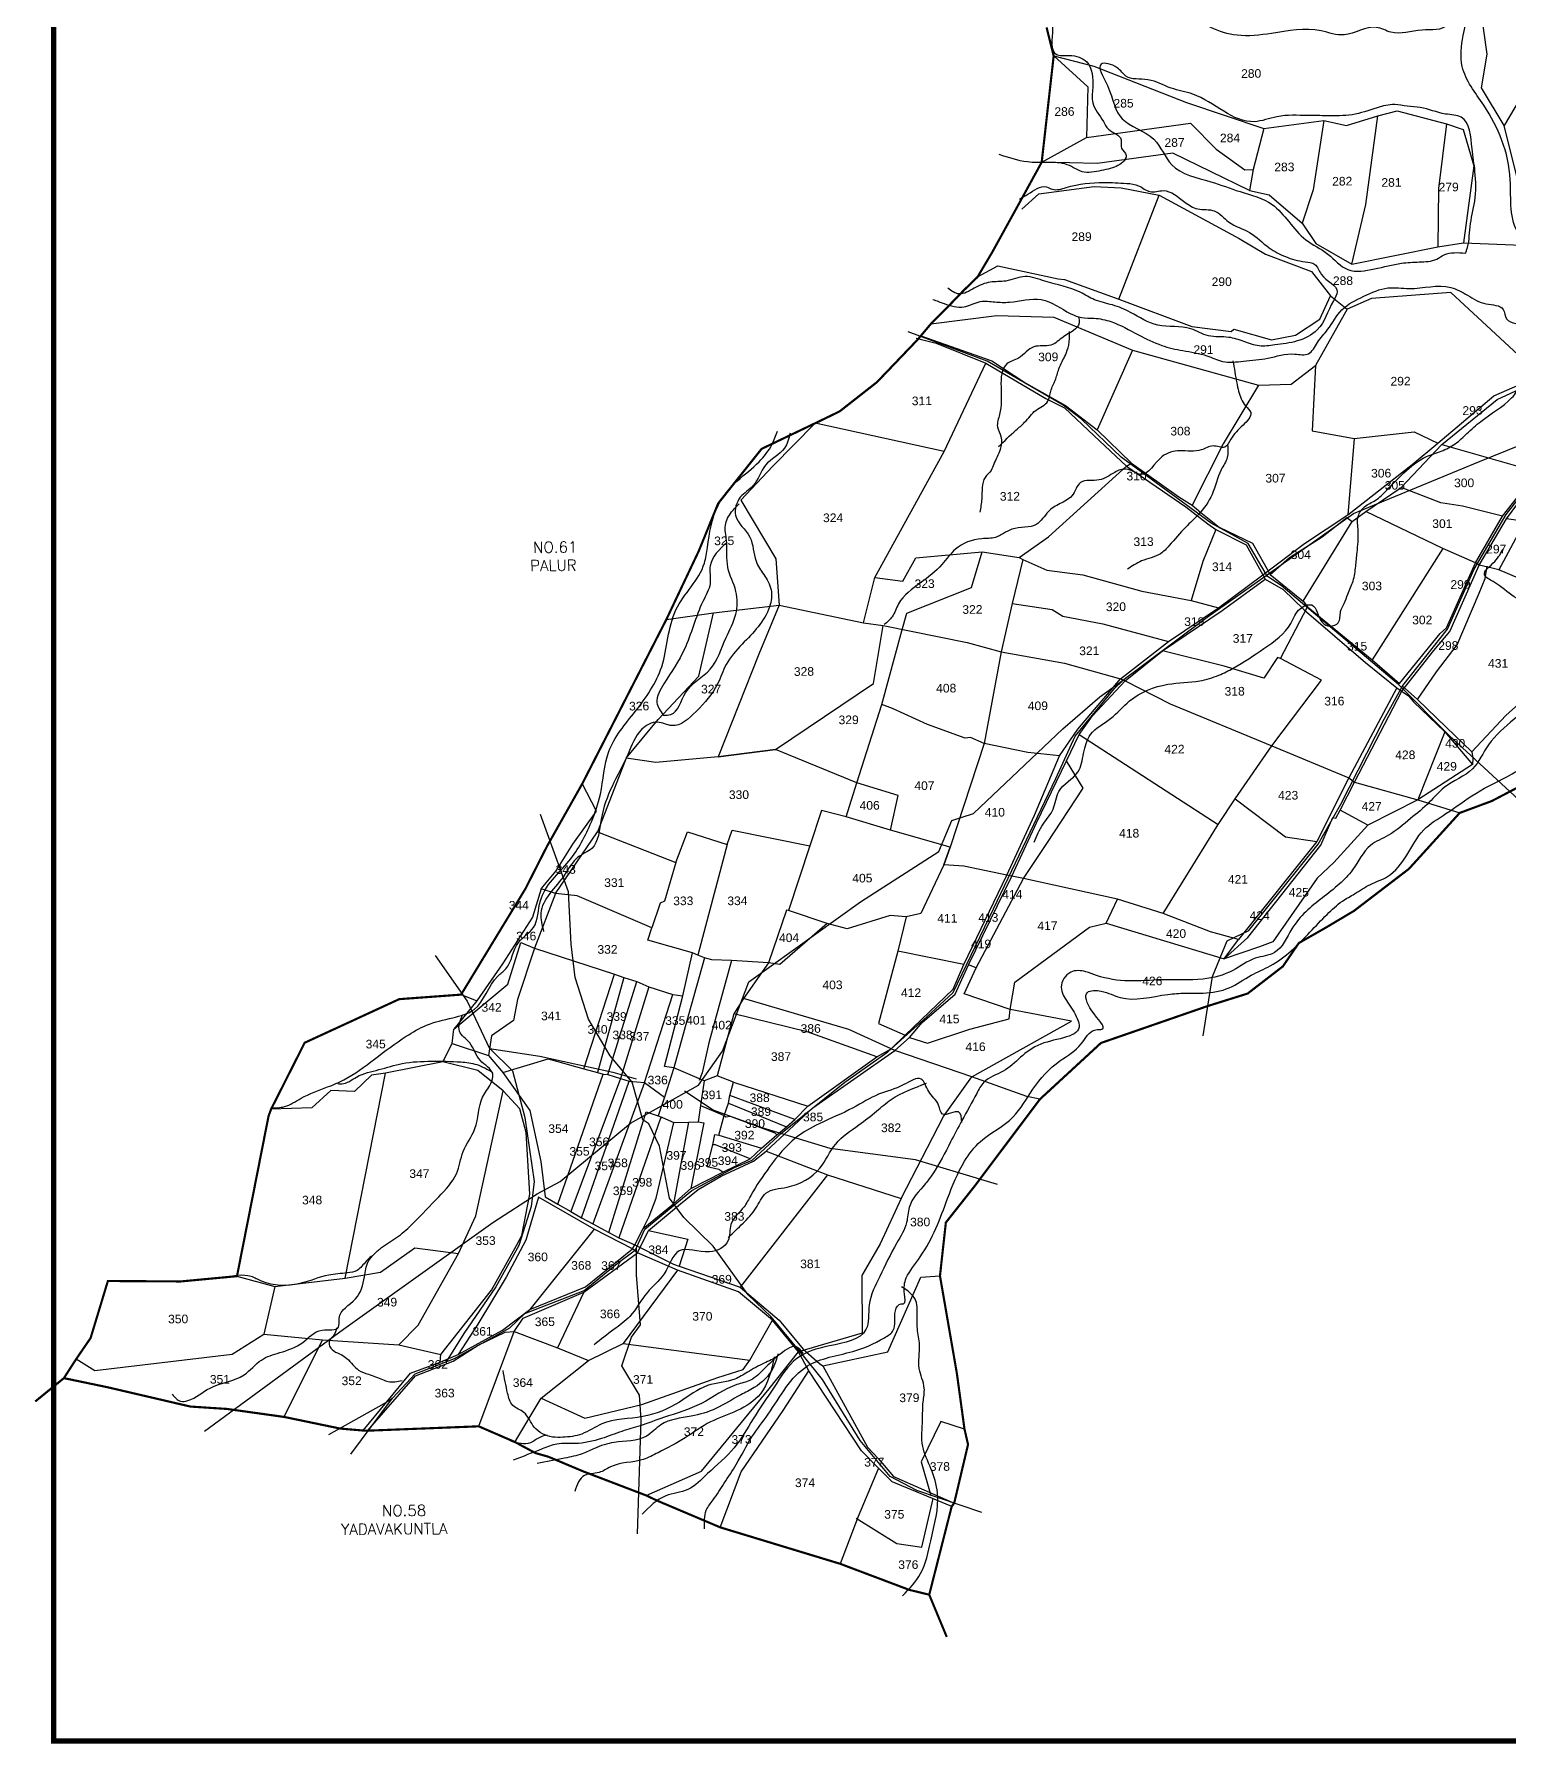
# Model space of a CAD drawing. Header units: inches. Extents: x 210717 to 244682, y 1601130 to 1612908.
# Drawn here: x 210717 to 213449, y 1602805 to 1605974 of the extents above; entities that cross this region are included whole.
import ezdxf
from ezdxf.enums import TextEntityAlignment as Align

# ---------------------------------------------------------------- set-up
doc = ezdxf.new("R2010")
doc.units = ezdxf.units.IN
doc.header["$LTSCALE"] = 15
doc.header["$MEASUREMENT"] = 0
for name, color, linetype in [('PLOT', 7, 'Continuous'), ('PLOT NO', 7, 'Continuous'), ('ROAD', 1, 'Continuous'), ('STREAM', 4, 'Continuous'), ('TEXT', 1, 'Continuous'), ('VILLAGE BOUNADRY', 5, 'Continuous'), ('VILLAGE BOUNDARY', 5, 'Continuous')]:
    doc.layers.add(name, color=color, linetype=linetype)
doc.styles.add('section', font='romant.shx', dxfattribs={"height": 2})
doc.styles.get("Standard").update_dxf_attribs({"font": 'arial.ttf'})

msp = doc.modelspace()

# ---------------------------------------------------------------- linework, layer by layer
at = {"layer": 'PLOT'}
for points in [[(213513.4, 1605582.8), (213466.9, 1605698), (213440.7, 1605804.4), (213398.9, 1605874.4), (213409.1, 1605937.1), (213397.6, 1606020.4), (213366.6, 1606044.4), (213272.4, 1606067.9), (213209.3, 1606052.9), (213105.8, 1606016.1), (213033.7, 1606000), (212949.6, 1605988.6), (212958.7, 1606013.9), (212843.7, 1606065.7), (212694.1, 1606109.3), (212652.9, 1606264.3), (212644.7, 1606343.7), (212553.1, 1606507.3), (212584.3, 1606520.6), (212601.2, 1606556.6)], [(213685, 1605486.9), (213694.2, 1605513.9), (213711.2, 1605567.7), (213735.7, 1605642.9), (213742.8, 1605671.5), (213775.1, 1605679.1), (213807.2, 1605727.3), (213743.6, 1605803.5), (213754.1, 1605819.5), (213766.1, 1605839.9), (213706.5, 1605890.7), (213705.3, 1605925.6), (213582.5, 1605997.2), (213550.5, 1605995), (213479.9, 1605871.5), (213440.7, 1605804.4)], [(212606, 1605933.7), (212680.1, 1605914.6), (212851.8, 1605847), (212995.1, 1605799.1), (213106.4, 1605814.1), (213148.7, 1605804.6), (213206.6, 1605822.4), (213242.1, 1605831.6), (213334, 1605808), (213364.5, 1605797.5), (213384.3, 1605729.8), (213365.3, 1605587.1)], [(212606, 1605933.7), (212669.4, 1605876.1), (212666.6, 1605782.5)], [(212583.8, 1605736.6), (212666.6, 1605782.5), (212859.3, 1605809.1), (212907, 1605760.9), (212959.9, 1605722.5), (212975.5, 1605723.3), (212969, 1605683.9), (213005.5, 1605676.2), (213066.1, 1605623.6), (213091.9, 1605585.8), (213158.6, 1605547.5), (213317.7, 1605579.8), (213365.3, 1605587.1), (213489.1, 1605582.3)], [(213106.4, 1605814.1), (213086.9, 1605685.1), (213066.1, 1605623.6)], [(213158.6, 1605547.5), (213184.1, 1605658.3), (213206.6, 1605822.4)], [(213334, 1605808), (213318.9, 1605687.8), (213317.7, 1605579.8)], [(212995.1, 1605799.1), (212975.5, 1605723.3)], [(212969, 1605683.9), (212826.6, 1605753.5), (212686.7, 1605734.1), (212583.8, 1605736.6)], [(212547.2, 1605649.3), (212578.2, 1605677.7), (212680.7, 1605691.3), (212731, 1605689), (212801.3, 1605675.5), (212949.8, 1605595.1), (212998.2, 1605565.9), (213083.8, 1605534), (213118.6, 1605489.2), (213149.8, 1605464.5)], [(212726.8, 1605482.5), (212801.3, 1605675.5)], [(212465, 1605524), (212502.8, 1605544.5), (212614.2, 1605520.6), (212626.2, 1605519), (212726.8, 1605482.5), (212861.8, 1605432.1), (212934.7, 1605423), (212939.8, 1605427.3), (213009.6, 1605407.6), (213054.1, 1605416), (213099.3, 1605445.5), (213118.6, 1605489.2)], [(213508.1, 1605341), (213342.1, 1605495), (213194.9, 1605484.1), (213149.8, 1605464.5), (213091.3, 1605359.9), (213085.2, 1605239), (213162.9, 1605224.6), (213273.8, 1605236.8), (213317.8, 1605215.8)], [(212378.5, 1605437), (212500.6, 1605452.2), (212606.5, 1605449.4), (212752, 1605388.3), (212985.5, 1605323.5), (213046.3, 1605325.5), (213091.3, 1605359.9)], [(212351.4, 1605410.3), (212388.4, 1605400.9), (212480.3, 1605364.2), (212591.5, 1605298.5), (212625.8, 1605281.3), (212681.3, 1605229.5), (212740.8, 1605173), (212851, 1605097.7), (212891.7, 1605066.2), (212906.7, 1605055.9), (212962.8, 1605027.3), (212993.7, 1604972.1), (212997.9, 1604963.6), (213031, 1604944.5), (213070, 1604907.2), (213183.9, 1604809.2), (213241.6, 1604762.4), (213263.1, 1604747.8), (213272.9, 1604736.4), (213330.7, 1604681), (213381.9, 1604620.4)], [(212360.1, 1605415.1), (212491.2, 1605368.3), (212554.2, 1605326.8), (212627.8, 1605285.8), (212686.5, 1605240.7), (212750.1, 1605178.8), (212837.6, 1605116.5), (212862.5, 1605100.9), (212878.6, 1605087.6), (212912.7, 1605060.4), (212974.3, 1605030.3), (213006.9, 1604972.7), (213068.1, 1604923.3), (213076.5, 1604912.8), (213196.1, 1604814.5), (213246.9, 1604770.4), (213322.3, 1604862.8), (213333.5, 1604873.3), (213387.7, 1604993.8), (213327.3, 1605020.4), (213184.1, 1605089.2)], [(212253.5, 1604883.1), (212274.7, 1604967.1), (212403.3, 1605200.2), (212480.3, 1605364.2)], [(212752, 1605388.3), (212686.5, 1605240.7)], [(211326.4, 1603385.9), (211414.3, 1603492.2), (211469.3, 1603512.5), (211502.8, 1603526.5), (211584.7, 1603572.2), (211635.4, 1603610.5), (211738.4, 1603652.2), (211825.8, 1603722.7), (211829.8, 1603730), (211845.4, 1603760.5), (211901.6, 1603806.3), (211933.9, 1603834.6), (211993, 1603864.6), (212043.8, 1603889.3), (212064.9, 1603909.4), (212092.9, 1603933.8), (212110.9, 1603948.6), (212126.2, 1603962.1), (212150.3, 1603987.3), (212278.2, 1604078.6), (212304.8, 1604093.6), (212330.7, 1604118.5), (212419.5, 1604204), (212439.6, 1604249.4), (212519.2, 1604415.3), (212570.4, 1604526.3), (212616.5, 1604636.2), (212650.7, 1604685.8), (212729.8, 1604779.2), (212818.7, 1604848.4), (212911.3, 1604910.4), (212993.7, 1604972.1), (213070.7, 1605030.2), (213150.9, 1605083.2), (213270.1, 1605176.4), (213317.8, 1605215.8), (213421.7, 1605303.3), (213508.1, 1605341)], [(213006.9, 1604972.7), (213043.2, 1605004.2), (213103.4, 1605042.2), (213149.1, 1605078), (213158.8, 1605070.6), (213184.1, 1605089.2), (213249.7, 1605133.6), (213325.2, 1605213.7), (213427.9, 1605296.8), (213511.4, 1605335.5)], [(212985.5, 1605323.5), (212920.1, 1605214.8), (212862.5, 1605100.9)], [(213387.7, 1604993.8), (213437.3, 1605080.3), (213502.3, 1605163), (213543.7, 1605212.7), (213580.6, 1605277.1)], [(212403.3, 1605200.2), (212164.3, 1605252.9), (212085.5, 1605173.5), (212026.3, 1605110.4), (212091.2, 1605001.5), (212097.2, 1604915.5), (212059.5, 1604824.5), (211984.6, 1604634.3), (212090.3, 1604647.9), (212272.2, 1604770.4), (212290, 1604878.1)], [(213162.9, 1605224.6), (213150.9, 1605083.2)], [(213325.2, 1605213.7), (213502.3, 1605163), (213506.4, 1605158.7)], [(213692.1, 1605235.2), (213670.7, 1605172.6), (213595.5, 1604981.7), (213569.2, 1604922.5), (213430.7, 1604981.1), (213418.5, 1604984.1), (213394.5, 1604989.5)], [(212274.7, 1604967.1), (212326.3, 1604959.8), (212350.6, 1605003.2), (212473.3, 1605014.4), (212542.1, 1605004.2), (212596.4, 1605042.1), (212740.8, 1605173), (212750.1, 1605178.8)], [(212922, 1604259.9), (212965.9, 1604299.8), (213100.7, 1604470.7), (213123, 1604522.2), (213129, 1604520.8), (213136.9, 1604535.8), (213163.2, 1604587.4), (213251.2, 1604756), (213310.3, 1604831.9), (213340.1, 1604867), (213394.5, 1604989.5), (213444.9, 1605075.4), (213506.4, 1605158.7)], [(213523.2, 1605152.6), (213479.1, 1605070.4), (213430.7, 1604981.1)], [(213437.3, 1605080.3), (213363.2, 1605098.8), (213323.5, 1605105.3), (213249.7, 1605133.6)], [(212906.7, 1605055.9), (212882.6, 1604996.6), (212860.6, 1604924.1)], [(213068.1, 1604923.3), (213158.8, 1605070.6)], [(213479.1, 1605070.4), (213444.9, 1605075.4)], [(213327.3, 1605020.4), (213196.1, 1604814.5)], [(212548.7, 1605000), (212528.9, 1604918.9), (212508.9, 1604829.4), (212476.9, 1604659.5), (212414.2, 1604467.2), (212402.2, 1604434.4), (212360, 1604344), (212332.7, 1604337.7), (212303, 1604340.2), (212223.1, 1604315.8), (212186.3, 1604325.9), (212114.4, 1604349.5)], [(212221.7, 1604523.1), (212241.5, 1604586.3), (212287.8, 1604731.4), (212324.8, 1604868), (212333.9, 1604901), (212453.6, 1604948.4), (212473.3, 1605014.4), (212542.1, 1605004.2), (212548.7, 1605000), (212593.2, 1604980.6), (212660.1, 1604971.8), (212769.2, 1604941.7), (212860.6, 1604924.1), (212911.3, 1604910.4)], [(213280.2, 1604741), (213315.2, 1604792.2), (213353.7, 1604841.9), (213394.1, 1604937.6), (213405.4, 1604965.1), (213409, 1604987.6)], [(213394.5, 1604989.5), (213387.7, 1604993.8)], [(211334.7, 1603385.6), (211423.7, 1603487.1), (211493.1, 1603514.4), (211539.9, 1603544), (211589.7, 1603567.9), (211606.2, 1603569.4), (211623.1, 1603594), (211735.5, 1603642.3), (211834.8, 1603715.4), (211855, 1603756.6), (211914.4, 1603805.9), (211947.1, 1603832.4), (211989.6, 1603857.6), (212050.1, 1603885.3), (212073.5, 1603903.9), (212115.6, 1603943.4), (212159.6, 1603983.7), (212311.6, 1604090.5), (212338.9, 1604114.6), (212362.2, 1604142.1), (212423.3, 1604194.9), (212448.4, 1604249), (212528.6, 1604413.6), (212574.2, 1604512.2), (212629.7, 1604627.3), (212653.5, 1604676.2), (212677.7, 1604710.8), (212738.3, 1604775.1), (212807.8, 1604831.2), (212918, 1604905.6), (212997.9, 1604963.6)], [(211813.8, 1604632.1), (211873.2, 1604703.9), (211948.4, 1604784.1), (211975.9, 1604901.5)], [(211888.4, 1604889.2), (211975.9, 1604901.5), (212097.2, 1604915.5), (212253.5, 1604883.1), (212290, 1604878.1), (212445.7, 1604846.7), (212508.9, 1604829.4), (212626, 1604807.9), (212729.8, 1604779.2), (212738.3, 1604775.1), (212822, 1604732.5), (213010.2, 1604655.1), (213152.7, 1604595.3), (213163.2, 1604587.4), (213280.8, 1604554.8), (213358.2, 1604530.5)], [(212528.9, 1604918.9), (212603.1, 1604907.5), (212623, 1604895.2), (212697.1, 1604881.2), (212818.7, 1604848.4)], [(212809, 1604344.3), (212910.6, 1604509.1), (212942.2, 1604556.7), (213010.2, 1604655.1), (213102.3, 1604776.4), (213026.4, 1604817), (213076.5, 1604912.8)], [(213380.7, 1604643.5), (213443.5, 1604711.2), (213509.7, 1604770.3), (213589.8, 1604907.2)], [(213026.4, 1604817), (213020.8, 1604818.4), (212995.5, 1604780.5), (212921.9, 1604802.6), (212807.8, 1604831.2)], [(213251.4, 1604765.9), (213280.2, 1604741), (213333, 1604689.5), (213380.7, 1604643.5), (213382.9, 1604632.3), (213381.9, 1604620.4), (213280.8, 1604554.8), (213188.3, 1604507.8), (213124.9, 1604438.5), (213094.2, 1604409.4), (213012.2, 1604291.6), (212987.4, 1604282.5), (212922, 1604259.9), (212948.2, 1604296.1), (212896.7, 1604310), (212809, 1604344.3), (212724.1, 1604370.7), (212549.8, 1604408.8), (212528.6, 1604413.6), (212519.2, 1604415.3), (212439.3, 1604431.7), (212402.2, 1604434.4), (212414.2, 1604467.2), (212303.8, 1604498.5), (212221.7, 1604523.1), (212175.9, 1604535.3), (212154.1, 1604469.3), (212114.4, 1604349.5), (212110.8, 1604350.5), (212077.9, 1604252.6), (212009, 1604257.2), (211972.7, 1604258.1), (211959.1, 1604262.1), (211946.5, 1604266.9), (211936.8, 1604271.3), (211853.8, 1604295), (211861.5, 1604317.4), (211722.9, 1604376.7), (211682.9, 1604381.5), (211656.6, 1604390.1), (211683.9, 1604423), (211714.9, 1604472.8), (211759, 1604534.1), (211732.6, 1604584.8)], [(213241.6, 1604762.4), (213152.7, 1604595.3), (213093.4, 1604477.8), (212948.2, 1604296.1)], [(212616.5, 1604636.2), (212558, 1604642.6), (212476.9, 1604659.5), (212452.1, 1604670.5), (212442, 1604669), (212372.1, 1604694.2), (212307.5, 1604723.9), (212287.8, 1604731.4)], [(212653.5, 1604676.2), (212910.6, 1604509.1)], [(213330.7, 1604681), (213280.8, 1604554.8)], [(212303.8, 1604498.5), (212317.9, 1604562.7), (212241.5, 1604586.3), (212090.3, 1604647.9), (211984.6, 1604634.3), (211868.6, 1604624.2), (211813.8, 1604632.1), (211761, 1604495.6)], [(212073.5, 1603903.9), (212187.2, 1603860), (212323.3, 1603815.8), (212401.8, 1603968.2), (212454.3, 1604041.7), (212639.1, 1604144.4), (212525.3, 1604166.2), (212440.1, 1604195.2), (212462.2, 1604243.7), (212549.8, 1604408.8), (212593, 1604473.8), (212660.7, 1604576.3), (212629.7, 1604627.3)], [(212942.2, 1604556.7), (213035.3, 1604486), (213093.4, 1604477.8)], [(213188.3, 1604507.8), (213136.9, 1604535.8)], [(211682.9, 1604381.5), (211761, 1604495.6), (211905.6, 1604438.5), (211927.5, 1604495.4), (212000.9, 1604472), (212010, 1604498.3), (212154.1, 1604469.3)], [(212000.9, 1604472), (211960.6, 1604320.6), (211946.5, 1604266.9)], [(211905.6, 1604438.5), (211884.6, 1604367), (211876.6, 1604363.1), (211861.5, 1604317.4)], [(211656.6, 1604390.1), (211640.4, 1604337.4), (211584.9, 1604251), (211537.5, 1604182.5), (211494.4, 1604129.7)], [(211682.9, 1604381.5), (211644.1, 1604280.2), (211612.3, 1604184.7), (211605.1, 1604146), (211564.4, 1604117.4), (211559, 1604080.7), (211585.1, 1604049.7), (211635.7, 1603979), (211655.8, 1603884.3), (211663.9, 1603818.9), (211687.1, 1603805.4), (211711.2, 1603792.1), (211731.4, 1603780.2), (211752.1, 1603769.2), (211781.7, 1603752.9), (211800.3, 1603742.8), (211829.8, 1603730), (211901.8, 1603694.5), (211912.2, 1603690.7), (212025.2, 1603651.5), (212097.1, 1603590.7), (212141.8, 1603536.9), (212172.1, 1603510.4), (212178, 1603505.7), (212260.8, 1603355), (212281.3, 1603333.7), (212309, 1603300.6), (212421.7, 1603251.5)], [(212338.9, 1604114.6), (212372.1, 1604103.9), (212450.6, 1604129.8), (212523.8, 1604149), (212525.3, 1604166.2), (212533.9, 1604217), (212672.3, 1604318.7), (212703.2, 1604326.1), (212724.1, 1604370.7)], [(212186.3, 1604325.9), (212098.6, 1604249.5), (212077.9, 1604252.6)], [(212332.7, 1604337.7), (212317.1, 1604274.3), (212281.5, 1604140.2), (212330.7, 1604118.5)], [(212703.2, 1604326.1), (212922, 1604259.9)], [(211474.1, 1604069.4), (211491.7, 1604103.5), (211494.4, 1604129.7), (211594.6, 1604213.3), (211618.8, 1604290.3), (211644.1, 1604280.2), (211792.2, 1604231.9), (211809.4, 1604225.3), (211833.7, 1604218.4), (211855.7, 1604208.1), (211900.6, 1604194.2), (211918.7, 1604191.5), (211936.8, 1604271.3)], [(211959.1, 1604262.1), (211929.2, 1604156.5), (211902.3, 1604058.4), (211884.8, 1604060.7), (211918.7, 1604191.5)], [(212009, 1604257.2), (211966.8, 1604104.3), (211954.7, 1604048.7), (211949, 1604034.4)], [(212439.6, 1604249.4), (212317.1, 1604274.3)], [(211735.6, 1604056.1), (211792.2, 1604231.9)], [(211809.4, 1604225.3), (211760.5, 1604049.2)], [(212077.9, 1604252.6), (212031.2, 1604186.9), (212013.1, 1604158.5), (211982.6, 1604043.3)], [(212462.2, 1604243.7), (212448.4, 1604249)], [(211508, 1604193.8), (211537.5, 1604182.5)], [(211780, 1604045.6), (211833.7, 1604218.4)], [(211855.7, 1604208.1), (211803.4, 1604038.1)], [(211847.7, 1604030.9), (211900.6, 1604194.2)], [(212580.4, 1603999.8), (212556.3, 1604004.8), (212454.3, 1604041.7), (212311.6, 1604090.5), (212304.8, 1604093.6), (212226.5, 1604129.2), (212031.2, 1604186.9)], [(212278.2, 1604078.6), (212149.5, 1604125), (212013.1, 1604158.5)], [(211491.7, 1604103.5), (211559, 1604080.7)], [(211469.3, 1603512.5), (211470.2, 1603526.5), (211564.1, 1603645.9), (211610.6, 1603728.8), (211620.8, 1603747.2), (211635.3, 1603824), (211628.6, 1603938.5), (211616.9, 1603982.4), (211585.9, 1604015.6), (211538.9, 1604053.4), (211474.1, 1604069.4), (211368.1, 1604048.2), (211342.1, 1604044.7), (211310.3, 1604014.2), (211266.8, 1604016.2), (211231.7, 1603983.9), (211156, 1603981.5)], [(211585.1, 1604049.7), (211669.3, 1604074.6), (211735.6, 1604056.1), (211760.5, 1604049.2), (211771, 1604046.4), (211780, 1604045.6), (211803.4, 1604038.1), (211819.6, 1604033.5), (211847.7, 1604030.9), (211885.2, 1604003.5), (211873.1, 1603969.1), (211881.2, 1603966.3), (211902.2, 1603957), (211929.4, 1603957.2), (211947.5, 1603957.9), (211957.5, 1603956), (211933.9, 1603834.6)], [(211293.3, 1603668.1), (211368.1, 1604048.2)], [(211687.1, 1603805.4), (211771, 1604046.4)], [(211803.4, 1604038.1), (211711.2, 1603792.1)], [(211731.4, 1603780.2), (211819.6, 1604033.5)], [(211993, 1603864.6), (211985.6, 1603869.4), (211964.1, 1603874.6), (211974.2, 1603915.1), (211978.2, 1603934.8), (211985.3, 1603933.1), (211995.2, 1603969.8), (212003.3, 1603992.8), (212005.9, 1604007.1), (212012.5, 1604031.8), (211982.6, 1604043.3), (211958.6, 1604033.9), (211902.3, 1604058.4), (211885.2, 1604003.5)], [(211958.6, 1604033.9), (211951.5, 1603988), (211947.5, 1603957.9)], [(211392.4, 1603544.5), (211428.8, 1603581.3), (211503.3, 1603714.1), (211535.2, 1603783.6), (211585.9, 1604015.6)], [(211847.7, 1604030.9), (211752.1, 1603769.2)], [(212126.2, 1603962.1), (212005.9, 1604007.1)], [(212012.5, 1604031.8), (212150.3, 1603987.3)], [(211781.7, 1603752.9), (211851, 1603976.3), (211873.1, 1603969.1), (211881.2, 1603966.3), (211877.7, 1603964.9), (211800.3, 1603742.8)], [(211951.5, 1603988), (211995.2, 1603969.8), (211998.6, 1603967.1), (212006.8, 1603968.4), (212089.4, 1603937.5), (212092.9, 1603933.8)], [(212003.3, 1603992.8), (212110.9, 1603948.6)], [(211845.4, 1603760.5), (211856.2, 1603782.7), (211869.3, 1603816.6), (211902.2, 1603957)], [(211929.4, 1603957.2), (211901.6, 1603806.3)], [(212043.8, 1603889.3), (211979.2, 1603915.4), (211974.2, 1603915.1)], [(211985.3, 1603933.1), (212064.9, 1603909.4)], [(212187.2, 1603860), (212025.2, 1603651.5)], [(212417, 1603245.1), (212306.5, 1603291), (212281.3, 1603316.1), (212250.2, 1603348.2), (212152.4, 1603496.8), (212133.2, 1603531.9), (212085.2, 1603590.2), (212022.2, 1603643.1), (211908.9, 1603683.2), (211834.8, 1603715.4), (211825.8, 1603722.7), (211754.7, 1603759), (211651.5, 1603818.5), (211627.7, 1603739), (211591.3, 1603670.4), (211539.3, 1603583), (211502.8, 1603526.5)], [(212323.3, 1603815.8), (212284.8, 1603732.1), (212250.3, 1603673.1), (212251.2, 1603566.6), (212133.2, 1603531.9)], [(211754.7, 1603759), (211635.4, 1603610.5)], [(211855, 1603756.6), (211928.2, 1603740.5), (211912.2, 1603690.7)], [(211092.8, 1603672), (211162.7, 1603652.8), (211293.3, 1603668.1), (211358.8, 1603679.1), (211422.6, 1603724.8), (211503.3, 1603714.1)], [(211908.9, 1603683.2), (211808.6, 1603547.2)], [(212178, 1603505.7), (212298.7, 1603532), (212360, 1603670.3), (212395.3, 1603672.5)], [(211162.7, 1603652.8), (211142.5, 1603564.3)], [(211735.5, 1603642.3), (211686.5, 1603539.4)], [(211607.8, 1603364.6), (211656.2, 1603446.1), (211744, 1603515.4), (211808.6, 1603547.2), (212042.9, 1603516.4), (212085.2, 1603590.2)], [(210795.1, 1603518.7), (210829.6, 1603497.1), (211083.6, 1603527.4), (211142.5, 1603564.3), (211251.1, 1603553.8), (211392.4, 1603544.5), (211470.2, 1603526.5)], [(211540.7, 1603393.7), (211606.2, 1603569.4)], [(211606.2, 1603569.4), (211686.5, 1603539.4), (211744, 1603515.4)], [(211180.2, 1603411.1), (211251.1, 1603553.8)], [(211851, 1603265.6), (211953.3, 1603310.5), (212078.6, 1603463.4), (212133.2, 1603531.9)], [(211656.2, 1603446.1), (211737.3, 1603408.7), (211843.1, 1603434), (211983.7, 1603483.9), (212030.9, 1603498.8), (212042.9, 1603516.4)], [(211988.3, 1603206.4), (212027.1, 1603309.6), (212104.7, 1603423), (212152.4, 1603496.8)], [(212440.7, 1603388.7), (212397.2, 1603402.7), (212360.2, 1603328.1), (212378.3, 1603265.4)], [(212281.3, 1603316.1), (212243.7, 1603226.8), (212210.4, 1603138.9)], [(212240.1, 1603223.3), (212315.2, 1603176.8), (212361.5, 1603169.6), (212382.6, 1603260.2)]]:
    msp.add_lwpolyline(points, dxfattribs=at)
at = {"layer": 'ROAD', "color": 30}
for points in [[(213491, 1604533.3), (213339.3, 1604673.6), (213244.9, 1604768.5), (213027.2, 1604952), (213001.9, 1604968.5), (212966.3, 1605029.8), (212897.8, 1605067.8), (212730.8, 1605189.7), (212657.7, 1605260.5), (212623.8, 1605286.4), (212482.6, 1605368.1), (212336.3, 1605422)], [(212882.7, 1604117.3), (212900.2, 1604227.1), (212927.2, 1604293.8), (212967.8, 1604312.5), (213096.2, 1604472.9), (213137.9, 1604546.9), (213218.2, 1604704.3), (213252.6, 1604766.7), (213335.5, 1604871.1), (213385.2, 1604982.1), (213444.1, 1605083.5), (213510.2, 1605168.4), (213572.1, 1605249.6)], [(211032.4, 1603384.7), (211289.9, 1603573.5), (211567.1, 1603771.6), (211648.7, 1603824.6), (211691.9, 1603847.5), (211822, 1603955.6), (211947.8, 1604026.1), (211992.4, 1604088.7), (212040.9, 1604217.2), (212248.2, 1604365.9), (212393.1, 1604458.9), (212417, 1604516.8), (212457.5, 1604529.8), (212623.1, 1604686.3), (212691.3, 1604745.8), (212724.5, 1604769.5), (212890.4, 1604893.2), (213003.8, 1604973.7), (213161.7, 1605085.4), (213395.2, 1605182.1), (213524.6, 1605234.6)], [(211303.5, 1603342.1), (211381.2, 1603446), (211423, 1603491.1), (211495.7, 1603519.5), (211598.2, 1603576.2), (211626.4, 1603602.8), (211735.8, 1603645.3), (211797.4, 1603695.5), (211831, 1603720.7), (211848.2, 1603759), (211935.6, 1603830.7), (212014.3, 1603873.7), (212047.3, 1603886.9), (212102.8, 1603938.2), (212219, 1604031.6), (212299, 1604087.8), (212370.8, 1604152.6), (212419.9, 1604197.8), (212494.5, 1604352.8), (212609.7, 1604594.5), (212646.1, 1604672.7), (212718.7, 1604761.2), (212733.5, 1604775.2)], [(212472.6, 1603233.9), (212352.4, 1603274.7), (212303, 1603301), (212247.4, 1603367.3), (212177.4, 1603480.3), (212142.6, 1603524.6), (212082.3, 1603596.6), (212039.8, 1603637.7), (211975.3, 1603727.8), (211920.5, 1603780.6), (211894.1, 1603816.8), (211875.7, 1603913), (211855.9, 1603954.5), (211844.9, 1603961.9), (211824.9, 1604031.4), (211784.5, 1604080.2), (211743.8, 1604148.2), (211719.6, 1604225.7), (211711.7, 1604287.4), (211706.9, 1604384.2), (211655.3, 1604527.8)], [(211460.2, 1604266.3), (211519.3, 1604181.7), (211560.6, 1604094), (211654, 1604080), (211789.2, 1604050.3), (211832.2, 1604037.5)], [(211561, 1604094), (211603.3, 1604052.5), (211626.4, 1603965.8), (211643.4, 1603847.5), (211638.1, 1603801.2), (211615.2, 1603729.1), (211572.4, 1603652.2), (211513.1, 1603565.9), (211480.3, 1603513.1)], [(212501.7, 1603841.8), (212349.9, 1603887.3), (212191.9, 1603908.9), (212065.9, 1603947.2), (211974.8, 1603979.4), (211922.2, 1604014.8)], [(211834.8, 1603194.2), (211841.5, 1603406.6), (211838.3, 1603451.3), (211805.8, 1603505.8), (211823.6, 1603559.1), (211840.6, 1603581.5), (211833, 1603674.2), (211833.1, 1603723.9)], [(211262.9, 1603378.3), (211365.7, 1603436.1), (211381.2, 1603446)]]:
    msp.add_lwpolyline(points, dxfattribs=at)
at = {"layer": 'STREAM'}
for points in [[(213074, 1607839.8), (213098, 1607795.1), (213117.5, 1607749.1), (213127.6, 1607707.9), (213147.5, 1607667.6), (213170.5, 1607624.8), (213183.3, 1607592.5), (213220.3, 1607475.5), (213236.3, 1607434.5), (213273.9, 1607362.4), (213303.6, 1607294.4), (213298.6, 1607207.2), (213300, 1607130.6), (213304, 1607075.2), (213285.2, 1607028.2), (213249.3, 1606904.6), (213247, 1606848.5), (213271.4, 1606821), (213288, 1606783.5), (213316.2, 1606734), (213341.8, 1606649), (213370.8, 1606574.4), (213367.1, 1606509.7), (213343.6, 1606437.1), (213335.3, 1606405.8), (213344.3, 1606357), (213349.6, 1606315.8), (213350, 1606268.3), (213353.8, 1606233.5), (213371.1, 1606215.9), (213385.6, 1606183.3), (213397.8, 1606162.8), (213410, 1606150.2), (213395.4, 1606116), (213389.2, 1606084.7), (213368.2, 1606053.9), (213340.9, 1606004), (213334.6, 1605991.2), (213288.5, 1605981.5), (213230.9, 1605977.5), (213203.8, 1605986.5), (213144.2, 1605972.5), (213101.5, 1605979.9), (213009.6, 1605975.3), (212945.7, 1605971.9), (212897.2, 1605986.4), (212864.4, 1606003.9), (212815.9, 1606023.4), (212753.7, 1606067.6), (212683.6, 1606096.3), (212652.6, 1606233.1), (212628.6, 1606303.2), (212643.2, 1606334.3), (212571.2, 1606438.8), (212545.1, 1606499.7), (212512, 1606549.1), (212479.8, 1606573), (212456.1, 1606606.2), (212425.3, 1606631.5), (212423.6, 1606641.2), (212378.5, 1606683.4), (212350.4, 1606730.8), (212323.1, 1606758.2), (212300.1, 1606786.4), (212262.3, 1606809.6), (212238.5, 1606848.4)], [(212257.8, 1606750.2), (212287.9, 1606720), (212348, 1606672.9), (212364.7, 1606631.1), (212373.5, 1606599.2), (212391.1, 1606538.3), (212427.3, 1606461.9), (212452, 1606396.1), (212475.8, 1606360.1), (212512.1, 1606271.1), (212531, 1606219.4), (212547.7, 1606179.8), (212549.5, 1606140), (212565.5, 1606101.1), (212577.1, 1606073.5), (212592.9, 1606046.6), (212604.1, 1605984.6), (212610.9, 1605936.4), (212635.1, 1605934.4), (212667.2, 1605922.6), (212678.3, 1605874.4), (212678.5, 1605846.7), (212698, 1605812.1), (212707.4, 1605798), (212731, 1605778.3), (212731.8, 1605762), (212740.5, 1605749.3), (212738.4, 1605742.1), (212715.1, 1605726.3), (212681, 1605718.9), (212662.6, 1605718.1), (212631.2, 1605732), (212594.2, 1605735.9), (212557.2, 1605737.1), (212505.2, 1605750.8)], [(214816.8, 1604701), (214800, 1604751.4), (214781.2, 1604789.7), (214770.8, 1604837.3), (214772.7, 1604860.1), (214774, 1604877.9), (214770.9, 1604905.7), (214759.9, 1604947.6), (214716.9, 1604971.4), (214661.2, 1604990.2), (214608.4, 1605000.4), (214569.8, 1605014.3), (214455, 1605087.7), (214388.9, 1605156.9), (214321, 1605178.4), (214264.5, 1605207.1), (214199.4, 1605233.6), (214034.8, 1605285.9), (213953.9, 1605330.1), (213884.6, 1605358.7), (213859.5, 1605374.8), (213824.5, 1605392.3), (213760.1, 1605415.3), (213730.7, 1605445.6), (213692.6, 1605478.8), (213578, 1605529.4), (213499.3, 1605576.4), (213468.4, 1605603.2), (213451.9, 1605704.2), (213402.8, 1605842.3), (213363, 1605913.9), (213364.7, 1605971.5), (213396.7, 1606057.9), (213429.7, 1606124.1), (213394.2, 1606185), (213378.7, 1606246.1), (213382.7, 1606283.9)], [(213368.8, 1605568.1), (213329.3, 1605564.7), (213315.7, 1605557.1), (213283.4, 1605551.8), (213250.2, 1605549.3), (213200.4, 1605538.8), (213151.1, 1605537.6), (213114, 1605566.2), (213073.2, 1605592.9), (213041.4, 1605626.4), (213010.7, 1605658.2), (212951.2, 1605682.2), (212896.9, 1605700.3), (212824.7, 1605732), (212791.6, 1605779), (212733, 1605816.9), (212705.4, 1605878.5), (212693.7, 1605918.5), (212723.6, 1605911.8), (212739.6, 1605896.1), (212780.6, 1605889.4), (212823.4, 1605873.9), (212863.9, 1605862.6), (212977.7, 1605811.7), (213019.7, 1605820.9), (213077.1, 1605823.1), (213112.2, 1605822.8), (213158.9, 1605824.7), (213205.1, 1605837.3), (213237.9, 1605843.5), (213261.1, 1605840.3), (213285.1, 1605838), (213332, 1605825.9), (213361.1, 1605820), (213381.2, 1605761.5), (213386.6, 1605719.5), (213386.2, 1605664.3), (213377.4, 1605616.7), (213371.1, 1605573.4), (213368.8, 1605568.1)], [(212542.7, 1605668.3), (212558, 1605677.4), (212592.7, 1605690.7), (212603.8, 1605686.4), (212629.1, 1605689.6), (212699.2, 1605699.1), (212741.3, 1605697.3), (212763.3, 1605693), (212784.3, 1605682.1), (212808.8, 1605683.9), (212848.8, 1605662.8), (212872.9, 1605650.2), (212903.6, 1605646.3), (212930.2, 1605625.9), (212969, 1605606.2), (213005.3, 1605577.8), (213035.6, 1605561.6), (213071.8, 1605551.9), (213089.7, 1605547.3), (213101.8, 1605528.8), (213131.3, 1605496.5), (213124.2, 1605479.5), (213094.1, 1605425.7), (213057.2, 1605405.3), (213015.8, 1605398), (212986.6, 1605396.1), (212958.4, 1605404.2), (212930.5, 1605412), (212892.6, 1605414.8), (212860.2, 1605427.8), (212798.7, 1605434.6), (212748.3, 1605458.3), (212714.8, 1605472), (212681.6, 1605481.7), (212655.3, 1605495.6), (212589.9, 1605516), (212553.1, 1605524.6), (212517.2, 1605516.3), (212488.6, 1605514.3), (212458.9, 1605503.2), (212430.6, 1605492.4), (212409.6, 1605503.1)], [(212381.9, 1605482.3), (212403.2, 1605474.6), (212439.4, 1605468.3), (212470, 1605478.3), (212497, 1605477.7), (212524, 1605477.1), (212583, 1605482), (212637.5, 1605455.8), (212657.6, 1605448.7), (212681, 1605447.5), (212711.9, 1605441.1), (212763, 1605416.7), (212806.1, 1605397.1), (212845.1, 1605387.4), (212890, 1605377.7), (212918.8, 1605367.4), (212957.5, 1605367.7), (213002.8, 1605373.4), (213052.6, 1605381.1), (213078.2, 1605381.6), (213094.5, 1605402.3), (213113.5, 1605426.4), (213140, 1605462.8), (213180.4, 1605488.1), (213225.4, 1605503.5), (213264.9, 1605502.5), (213341.9, 1605504.4), (213372.9, 1605489.9), (213407.3, 1605474.1), (213438.6, 1605463.8), (213445.2, 1605446.4), (213482.4, 1605431.2), (213501.2, 1605404.6), (213513.3, 1605393.9), (213533.7, 1605381.3), (213554.4, 1605368.6), (213581.8, 1605330.6), (213584.3, 1605301.1), (213620, 1605269.1), (213665.4, 1605259.8), (213684.1, 1605253.2), (213722, 1605248), (213760.7, 1605246.7), (213831.9, 1605229.2), (213845.5, 1605181.6), (213870.5, 1605145.9), (213893.9, 1605114.1), (213912.6, 1605061.4), (213940.1, 1605024.3), (213965, 1604976.9), (213983, 1604956.1), (214012.5, 1604940.8), (214033.6, 1604923.6), (214004.5, 1604892), (213981.1, 1604860.2), (213943, 1604839), (213868.2, 1604841.5), (213802.2, 1604851.1), (213721, 1604869.6), (213627, 1604877.7), (213591.8, 1604877.8), (213536.6, 1604898.4), (213459.3, 1604931.1), (213420.3, 1604959.2), (213404.2, 1604971.5), (213423.1, 1604996.6), (213438.9, 1605020.3)], [(212651.7, 1605450.1), (212653.2, 1605438.8), (212624.1, 1605413), (212600.9, 1605397.5), (212569.4, 1605394.5), (212540.8, 1605373.6), (212519.3, 1605363.1), (212508.4, 1605320.3), (212505.7, 1605269), (212501.8, 1605246), (212508.3, 1605228.1), (212506.7, 1605204), (212495.2, 1605177), (212489.9, 1605165.2), (212479.2, 1605152.5), (212472.8, 1605112.9), (212469, 1605088.2)], [(212504, 1605209.5), (212536.1, 1605239.9), (212552.2, 1605254.5), (212573.1, 1605276.7), (212595, 1605293.5), (212600.7, 1605312.4), (212608.7, 1605332.3), (212615.7, 1605353.4), (212621.4, 1605367), (212627.6, 1605379.2), (212633.8, 1605397.4), (212635.4, 1605423)], [(212570, 1604476.1), (212586.3, 1604509.7), (212604.9, 1604537.6), (212615.5, 1604570.5), (212650.8, 1604606.4), (212661.3, 1604640.7), (212674.5, 1604676), (212711.3, 1604705.4), (212746.7, 1604738.1), (212817.2, 1604768.9), (212876.6, 1604775.3), (212912.2, 1604785.9), (212938.6, 1604798.8), (212995.6, 1604835.3), (213045.4, 1604881.9), (213062.7, 1604909.1), (213084.3, 1604916), (213103.5, 1604883.8), (213118, 1604876.7), (213133.3, 1604883.1), (213137.6, 1604903.9), (213144.2, 1604918.8), (213150.9, 1604936), (213160.6, 1604960.4), (213165.7, 1604987.9), (213168.2, 1605013.1), (213170.1, 1605053.2), (213170.4, 1605080.7), (213181.9, 1605097.9), (213202.2, 1605110.1), (213223.2, 1605128.7), (213255, 1605161), (213296.6, 1605191), (213324, 1605201.2), (213350.1, 1605214.9), (213371.6, 1605233.6), (213397.5, 1605256.3), (213454.5, 1605299.8), (213463.4, 1605311.6), (213464.9, 1605344.9), (213468.8, 1605367), (213480.8, 1605381.1), (213494.6, 1605406), (213504, 1605416.4)], [(212938.2, 1605368.4), (212945.3, 1605327.5), (212948.6, 1605312.3), (212961.5, 1605285), (212971, 1605272.9), (212956.8, 1605249.4), (212934.5, 1605223.2), (212923, 1605208.7), (212901.3, 1605210.7), (212879.4, 1605203.4), (212839.8, 1605201.7), (212806.6, 1605190.6), (212767.2, 1605158.1), (212740.5, 1605167.8), (212719, 1605161.8), (212690.3, 1605147.6), (212655.7, 1605142.8), (212639.7, 1605118.4), (212617.8, 1605103.8), (212595.9, 1605088.8), (212574.5, 1605065.7), (212528.6, 1605056.3), (212498.2, 1605041.2), (212472.6, 1605038.8), (212423.9, 1605019.2), (212399, 1604991.1), (212358.8, 1604956.6), (212318.6, 1604918.1), (212306.7, 1604894.1), (212291.9, 1604879.6)], [(211154.9, 1603983.6), (211181, 1603986.3), (211211.6, 1604001.7), (211260.8, 1604022.6), (211290.7, 1604035.8), (211347.5, 1604074.2), (211406.4, 1604116.7), (211443.9, 1604137), (211492.6, 1604150.9), (211532.1, 1604166.4), (211576.3, 1604228.1), (211590.8, 1604241.4), (211614.5, 1604290.7), (211642.1, 1604317.9), (211655, 1604367.7), (211707.8, 1604441.3), (211749.4, 1604513.9), (211766.1, 1604565.1), (211781.6, 1604644.2), (211830.8, 1604718.7), (211879.7, 1604801.6), (211906.2, 1604906.9), (211958.9, 1604993.5), (211964.5, 1605022.8), (211984.1, 1605100.2), (212020.1, 1605146.2), (212060.2, 1605181.3), (212084.2, 1605213.8), (212094.3, 1605238.1)], [(212117.7, 1605234.3), (212107.2, 1605206.4), (212072, 1605175.1), (212049.4, 1605137.2), (212025.3, 1605115.5), (212016.6, 1605082.2), (212043, 1605041.8), (212054.6, 1604997), (212068.8, 1604972.4), (212082.5, 1604944.3), (212079.6, 1604912.8), (212029, 1604843.5), (211999.2, 1604805.5), (211983.3, 1604769.9), (211943.4, 1604718.4), (211898.6, 1604692.3), (211871.6, 1604698.8), (211842.9, 1604685.6), (211817.3, 1604640), (211787.7, 1604579.7), (211767.5, 1604518.7), (211750, 1604464.7), (211724.5, 1604448.3), (211700.1, 1604416.2), (211655.7, 1604344.6), (211661, 1604310.5)], [(212928.4, 1605211.5), (212927.7, 1605189.5), (212916.2, 1605166.4), (212899.4, 1605120.9), (212874, 1605083.5), (212850.8, 1605060.4), (212820, 1605025.9), (212803.9, 1605011), (212768.9, 1604997.6), (212742.5, 1604982.1)], [(211882.5, 1604712), (211896.4, 1604713), (211923.9, 1604753.2), (211969.8, 1604796.8), (211999, 1604855.4), (212017.1, 1604898.9), (212017.2, 1604941.2), (212002.4, 1604985.5), (211999.8, 1605036.2), (211997.7, 1605063.6), (212009.2, 1605088.4), (212023, 1605103.4)], [(212001.1, 1605032.2), (211969.6, 1604988.8), (211969.4, 1604956), (211956.2, 1604922.7), (211921.9, 1604834.2), (211883.8, 1604770), (211871, 1604734.9), (211882.5, 1604712)], [(211959.2, 1603203.8), (211962.4, 1603238), (211975.1, 1603257.3), (211995.5, 1603288.1), (212018, 1603323.2), (212046.8, 1603374), (212077, 1603416.2), (212149.8, 1603505.5), (212233.6, 1603532.5), (212292.5, 1603557.9), (212308.8, 1603571.6), (212312.8, 1603607.9), (212323.3, 1603620.8), (212327.6, 1603620.9), (212329.6, 1603638.7), (212332.9, 1603668.6), (212358.9, 1603708), (212409.5, 1603815.8), (212441, 1603885.1), (212470.6, 1603921.6), (212530.8, 1603967), (212567.4, 1604018.6), (212617.5, 1604071), (212657.1, 1604102.6), (212684, 1604128.5), (212695.5, 1604129.8), (212676.7, 1604163.8), (212668.6, 1604197.9), (212694.2, 1604200.2), (212729.2, 1604188.4), (212817.5, 1604194.2), (212849.5, 1604196.6), (212883, 1604196.8), (212931.4, 1604206.5), (212971.8, 1604229.6), (213007.3, 1604247), (213080.8, 1604309.6), (213112.6, 1604342.6), (213140.9, 1604367), (213163.6, 1604380.7), (213192.7, 1604398.1), (213224.6, 1604412.6), (213260.1, 1604452.4), (213291.7, 1604499), (213332.8, 1604529.2), (213388, 1604566.7), (213455.4, 1604602.9), (213494.4, 1604630.2), (213549.5, 1604707.3), (213639.3, 1604793.5), (213678.3, 1604810.9), (213731.1, 1604805.7), (213773.1, 1604805.3), (213836.7, 1604788.8), (213883.7, 1604783.5), (213907.3, 1604783), (213956.2, 1604804), (213997.3, 1604835.7), (214042.5, 1604875.9), (214056, 1604891.7), (214071.6, 1604898.3), (214102.4, 1604880.7), (214143.1, 1604861.9), (214187.6, 1604829.5), (214206.4, 1604834.2), (214282.5, 1604849.1), (214353.7, 1604862.5), (214407, 1604868.6), (214445.5, 1604871.8), (214475, 1604915.5), (214518.2, 1604950), (214563.9, 1604938.3), (214603.1, 1604936.5), (214634.5, 1604928.9), (214673.4, 1604878), (214694.6, 1604835.9), (214712.7, 1604796.2), (214740.1, 1604764.4), (214755.9, 1604741), (214755.6, 1604697.6), (214755.2, 1604656.3)], [(213599.1, 1604884.1), (213571, 1604841.1), (213535.1, 1604787.4), (213515.4, 1604761.6), (213458.9, 1604704.2), (213411.5, 1604656.8), (213382, 1604612.4), (213329.5, 1604577.5), (213301.9, 1604550.2), (213267.3, 1604520), (213226.2, 1604489.1), (213192.9, 1604470.3), (213159.8, 1604425.1), (213135.1, 1604398.6), (213103.9, 1604373.4), (213047.4, 1604316), (213015, 1604271.6), (212979.4, 1604261.1), (212938.2, 1604238.7), (212882.8, 1604222.5), (212805.9, 1604221.2), (212745.3, 1604219.2), (212685.4, 1604229.4), (212665.4, 1604236.3), (212637.6, 1604235.4), (212620, 1604207.5), (212631.7, 1604179.8), (212649.7, 1604149.4), (212653.2, 1604137.7), (212582.3, 1604102.2), (212512.2, 1604051.7), (212476.7, 1604031.5), (212463.4, 1604010.8), (212436, 1603960.7), (212415, 1603920.7), (212381.9, 1603861.6), (212368.5, 1603843.7), (212338.2, 1603799.3), (212333.5, 1603771.5), (212315.3, 1603733.6), (212283.7, 1603671.4), (212264.2, 1603618.6), (212258.2, 1603573), (212190.7, 1603542.8), (212130.3, 1603519.5), (212088, 1603466.5), (212049.3, 1603407.8), (212014.1, 1603354.1), (211964.7, 1603306), (211927.9, 1603276.5), (211887.4, 1603264.7), (211843.5, 1603230.9)], [(210972.6, 1603453), (210988.4, 1603440.3), (211001.7, 1603441.3), (211043, 1603464.7), (211106, 1603489.2), (211138, 1603516.6), (211172, 1603530.3), (211214.7, 1603549), (211250.4, 1603571.9), (211280.8, 1603577.2), (211282.1, 1603593.8), (211312.3, 1603629.8), (211329, 1603670.5), (211336.1, 1603699.1), (211347.5, 1603713.5), (211362.6, 1603726.5), (211391.9, 1603746.1), (211418.9, 1603769.8), (211466.6, 1603819.3), (211499.4, 1603861.9), (211511.9, 1603903), (211533.7, 1603945.6), (211548, 1604003.6), (211563, 1604029), (211566.6, 1604046.1), (211543.3, 1604072.2), (211524.1, 1604104.2), (211505, 1604126.2), (211510.8, 1604156.6)], [(211279.5, 1604028.8), (211286.9, 1604028.4), (211314.5, 1604041.1), (211355.8, 1604054.8), (211399.1, 1604066.2), (211453, 1604070.3), (211507.8, 1604069), (211536.9, 1604064.2), (211567, 1604049.7)], [(212435.9, 1603956.7), (212429.9, 1603976.3), (212400.2, 1603972.4), (212392.8, 1603989), (212374.4, 1604014.3), (212360.4, 1604037.4), (212328.5, 1604027), (212281.4, 1604009.1), (212234.4, 1603984), (212171.4, 1603954.5), (212128.7, 1603928.7), (212079.7, 1603874.5), (212044.6, 1603821.2), (212032.4, 1603800.8), (212007.8, 1603767.6), (212002.9, 1603737.8), (211968.2, 1603717.2), (211912.2, 1603718.9), (211884.2, 1603676.5), (211852.5, 1603641.4), (211820.9, 1603597.5), (211791.3, 1603573.3), (211754.5, 1603544.7)], [(212003.1, 1603743.9), (212030.5, 1603770.2), (212054.2, 1603798), (212072.9, 1603825.8), (212112, 1603837), (212172.8, 1603872.4), (212202.2, 1603916.9), (212244.8, 1603952.2), (212278, 1603977.9), (212304.7, 1603999.2), (212370.6, 1604029.5)], [(211341.2, 1603708.4), (211332.3, 1603699.7), (211315.2, 1603682.8), (211297.3, 1603678), (211262.7, 1603674), (211209.4, 1603658.3), (211138.2, 1603662.8), (211119.1, 1603671.3), (211068.8, 1603668.3)], [(212325.9, 1603079.4), (212359.5, 1603121), (212378.2, 1603181.7), (212390.7, 1603270.4), (212378.5, 1603315.3), (212363.4, 1603356.5), (212363, 1603405.9), (212364.2, 1603439.1), (212366.2, 1603464.2), (212357, 1603500.7), (212357.4, 1603545), (212353.4, 1603574.5), (212353.2, 1603606.2), (212351.6, 1603623.2), (212345.6, 1603634.9), (212324, 1603652.5)], [(211277.4, 1603576.4), (211272, 1603562.5), (211265.1, 1603554.1), (211263.4, 1603545.8), (211272.2, 1603533.4), (211286.1, 1603526.6), (211296.4, 1603519.4), (211307.5, 1603507.9), (211318.2, 1603497.9), (211336.3, 1603490.2), (211362.7, 1603480.3), (211372.8, 1603476.7), (211398.7, 1603478.7)], [(212141.9, 1603529), (212128.6, 1603541.3), (212095.2, 1603524.2), (212069.7, 1603510.8), (212038.4, 1603493.8), (212015.1, 1603481.2), (211964.8, 1603469.1), (211912.5, 1603438.7), (211844.7, 1603411.8), (211768.7, 1603398), (211731.5, 1603379.4), (211696.5, 1603373.3), (211677.5, 1603373.9), (211643.8, 1603391.8), (211624.5, 1603419.4), (211604, 1603432.4), (211594.3, 1603454.9), (211585.9, 1603497.2)], [(212094.9, 1603527.8), (212086.3, 1603502.2), (212050.9, 1603465.4), (212026.1, 1603452), (211980.3, 1603426.8), (211934.4, 1603412.5), (211878.3, 1603396.7), (211851.4, 1603375.3), (211791.6, 1603363.9), (211755.2, 1603352.6), (211732.6, 1603342.9), (211699.8, 1603334.6), (211648.7, 1603324.7)], [(212095.6, 1603525.6), (212070.3, 1603500.6), (212044.2, 1603479.2), (212018.7, 1603470.9), (211953.2, 1603436.1), (211883.3, 1603409.9), (211839.6, 1603394.9), (211806, 1603384.4), (211768.1, 1603371), (211719.3, 1603361.8), (211685.7, 1603360.8), (211658, 1603351.8), (211604.8, 1603330.9)], [(212088.4, 1603522.6), (212062.6, 1603453.8), (212019.8, 1603422.8), (211970.3, 1603401.9), (211923, 1603372.3), (211872.9, 1603344.8), (211845.2, 1603332.2), (211784.7, 1603318.5), (211763.6, 1603308.1), (211736.6, 1603302.8), (211718.6, 1603272.7)], [(211667.3, 1603377.4), (211654.9, 1603373.7), (211636.7, 1603363.3), (211600.1, 1603365.9)]]:
    msp.add_spline(points, degree=3, dxfattribs=at)
at = {"layer": 'VILLAGE BOUNADRY', "const_width": 10}
msp.add_lwpolyline([(210753, 1611669.9), (218929.3, 1611669.9), (218929.3, 1602810.3), (210753, 1602810.3)], close=True, dxfattribs=at)
at = {"layer": 'VILLAGE BOUNDARY', "const_width": 4}
msp.add_lwpolyline([(213484.7, 1604587.7), (213417.9, 1604552.7), (213358.2, 1604530.5), (213264.2, 1604426.9), (213162.4, 1604349), (213111.8, 1604318.9), (213060.1, 1604289.3), (213030.7, 1604246.2), (212965.4, 1604195.8), (212889.7, 1604172.1), (212693.6, 1604104.2), (212580.4, 1603999.8), (212459.7, 1603839.1), (212406.2, 1603771.4), (212395.3, 1603672.5), (212426.6, 1603491.9), (212440.7, 1603388.7), (212447.3, 1603360), (212421.7, 1603251.5), (212417, 1603245.1), (212375.4, 1603081.6), (212407.9, 1603003.3), (212375.4, 1603081.6), (212338.1, 1603090.7), (212210.4, 1603138.9), (211988.3, 1603206.4), (211871.6, 1603255.8), (211851, 1603265.6), (211734, 1603310.3), (211670.1, 1603337.2), (211645.4, 1603344.3), (211607.8, 1603364.6), (211540.7, 1603393.7), (211334.7, 1603385.6), (211326.4, 1603385.9), (211284.2, 1603389.5), (211180.2, 1603411.1), (211074.4, 1603425.9), (211006.6, 1603430.3), (210852.6, 1603466.2), (210772.1, 1603483), (210719.1, 1603439.8), (210772.1, 1603483), (210795.1, 1603518.7), (210821.6, 1603557.4), (210853.6, 1603663), (210988.7, 1603662.2), (211092.8, 1603672), (211151.3, 1603968.7), (211156, 1603981.5), (211218.2, 1604104.6), (211393.4, 1604185.4), (211508, 1604193.8), (211627.1, 1604389.8), (211667.3, 1604468.9), (211732.6, 1604584.8), (211888.4, 1604889.2), (211948.4, 1605016), (211984.4, 1605104.3), (212064.8, 1605205.3), (212164.3, 1605252.9), (212209.3, 1605274.7), (212278.5, 1605328.9), (212351.7, 1605405.4), (212360.1, 1605415.1), (212378.5, 1605437), (212408.6, 1605467.3), (212440.2, 1605499.9), (212465, 1605524), (212492.2, 1605569.9), (212547.7, 1605670.7), (212583.8, 1605736.6), (212606, 1605933.7), (212592.8, 1605986.5)], dxfattribs=at)

# ---------------------------------------------------------------- texts
at = {"layer": 'PLOT NO'}
for s, p in [('280', (212971.9, 1605901)), ('285', (212735.5, 1605845.9)), ('286', (212625.9, 1605830.5)), ('287', (212829.9, 1605773.1)), ('284', (212932.7, 1605781.6)), ('283', (213033.4, 1605727.8)), ('282', (213140.6, 1605701.4)), ('281', (213231.8, 1605699.1)), ('279', (213337.8, 1605690.5)), ('289', (212657.7, 1605598.6)), ('290', (212917.3, 1605515.1)), ('288', (213142, 1605517)), ('291', (212883.6, 1605389.3)), ('309', (212595.9, 1605375.7)), ('292', (213248.7, 1605330.8)), ('311', (212361.7, 1605294.3)), ('293', (213382, 1605276.5)), ('308', (212840.8, 1605238.2)), ('310', (212759.5, 1605154.9)), ('307', (213016.9, 1605151)), ('306', (213212.7, 1605160.2)), ('305', (213238, 1605137.7)), ('300', (213366.5, 1605142.3)), ('312', (212524.9, 1605117.4)), ('324', (212197.3, 1605077.6)), ('301', (213326.1, 1605066.8)), ('325', (211995.5, 1605034.9)), ('313', (212772.5, 1605033.3)), ('304', (213063.9, 1605009.2)), ('297', (213426, 1605019.5)), ('314', (212917.9, 1604986.8)), ('323', (212366.9, 1604955.4)), ('303', (213195.7, 1604951.2)), ('299', (213359.7, 1604954)), ('320', (212721.3, 1604912.7)), ('322', (212455.4, 1604907.6)), ('319', (212866.5, 1604885.1)), ('302', (213288.9, 1604888.2)), ('317', (212956.4, 1604854)), ('321', (212671.9, 1604831.1)), ('315', (213168.2, 1604839.5)), ('298', (213337.2, 1604840.7)), ('328', (212143.3, 1604792.7)), ('431', (213429.4, 1604807.7)), ('327', (211971.3, 1604760.1)), ('408', (212406.9, 1604761.8)), ('318', (212941.3, 1604756)), ('326', (211837.9, 1604728.6)), ('409', (212576.7, 1604729.1)), ('316', (213126, 1604737.8)), ('329', (212226.1, 1604703.1)), ('430', (213350, 1604659.5)), ('422', (212829.8, 1604648.7)), ('428', (213257.5, 1604638.2)), ('429', (213334.4, 1604616.8)), ('330', (212022.9, 1604564.4)), ('407', (212366.5, 1604581.1)), ('406', (212265, 1604544.5)), ('410', (212497, 1604531.7)), ('423', (213040.4, 1604563.2)), ('427', (213195.2, 1604542.7)), ('418', (212745.8, 1604492.9)), ('343', (211701.9, 1604425.7)), ('405', (212251.5, 1604409.7)), ('421', (212947.4, 1604407.4)), ('331', (211791.9, 1604401.4)), ('414', (212529.4, 1604379.6)), ('425', (213060.2, 1604383.5)), ('344', (211615, 1604359.5)), ('333', (211919.7, 1604367.6)), ('334', (212020, 1604367.7)), ('411', (212409, 1604335.3)), ('413', (212484.9, 1604336.7)), ('417', (212594.4, 1604321.4)), ('424', (212987.6, 1604340.3)), ('346', (211628.7, 1604302.3)), ('404', (212115.7, 1604299.2)), ('419', (212471.5, 1604287.7)), ('420', (212832.7, 1604306.9)), ('332', (211779.3, 1604277.6)), ('426', (212788.7, 1604219.1)), ('403', (212196.2, 1604211.8)), ('412', (212341.7, 1604197.3)), ('342', (211564.5, 1604170.2)), ('341', (211674.8, 1604154.4)), ('339', (211796.3, 1604153.2)), ('340', (211760.8, 1604129.3)), ('335', (211904.9, 1604145.7)), ('401', (211943.7, 1604146.3)), ('402', (211990.9, 1604137.2)), ('386', (212155.8, 1604131)), ('415', (212412.8, 1604148.5)), ('345', (211349.8, 1604102.2)), ('338', (211807.2, 1604119.1)), ('337', (211838.3, 1604116.4)), ('416', (212461.2, 1604097.1)), ('387', (212100.8, 1604079)), ('336', (211872.4, 1604035.5)), ('391', (211973, 1604008)), ('388', (212061.2, 1604002.7)), ('400', (211900.2, 1603990.3)), ('389', (212063.7, 1603976.9)), ('385', (212160.2, 1603967)), ('354', (211688.3, 1603945.5)), ('392', (212032.9, 1603933.4)), ('390', (212052.5, 1603954.8)), ('382', (212304.7, 1603947)), ('355', (211727.4, 1603903.3)), ('356', (211763.8, 1603921)), ('393', (212009.5, 1603910.4)), ('357', (211774, 1603876.4)), ('358', (211798.3, 1603881.9)), ('397', (211907.1, 1603895.9)), ('396', (211933.1, 1603877.2)), ('395', (211965.7, 1603882.7)), ('394', (212002.2, 1603886.1)), ('347', (211430.8, 1603862.1)), ('398', (211843.7, 1603846)), ('348', (211232, 1603813.1)), ('359', (211807.8, 1603830.3)), ('383', (212014.4, 1603782.8)), ('380', (212358.6, 1603772.4)), ('353', (211553.4, 1603737.9)), ('384', (211873.6, 1603720.9)), ('360', (211650.1, 1603707.6)), ('368', (211730.7, 1603692)), ('367', (211786.2, 1603691.7)), ('381', (212154.9, 1603694.8)), ('369', (211991, 1603666.2)), ('349', (211370.9, 1603623.8)), ('350', (210983.8, 1603592.6)), ('365', (211663.2, 1603587.5)), ('366', (211783.9, 1603602.1)), ('370', (211955.1, 1603597.6)), ('361', (211547.9, 1603569.8)), ('362', (211464.9, 1603508.4)), ('351', (211061.2, 1603480.9)), ('352', (211305.3, 1603478.1)), ('363', (211477.5, 1603455.3)), ('364', (211622.4, 1603474.8)), ('371', (211845.2, 1603480.6)), ('379', (212338.6, 1603446.6)), ('372', (211939.4, 1603383.8)), ('373', (212027.7, 1603369.4)), ('377', (212273.5, 1603327.2)), ('378', (212395.1, 1603319.2)), ('374', (212145.3, 1603289.2)), ('375', (212310.7, 1603230.6)), ('376', (212336.7, 1603137.3))]:
    msp.add_text(s, height=16, rotation=0.486, dxfattribs=at).set_placement(p, align=Align.MIDDLE_CENTER)
at = {"layer": 'TEXT', "char_height": 20.304, "width": 242.684, "attachment_point": 1, "rotation": 0.486, "style": 'section'}
for s, insert in [('\\pi77.83276;NO.61 \\P\\pi72.03156;PALUR', (211563.6, 1605032.3)), ('\\pi76.86589;NO.58 \\P\\pi0.48343;YADAVAKUNTLA', (211284.6, 1603246.7))]:
    msp.add_mtext(s, dxfattribs=dict(at, insert=insert))

doc.saveas('drawing.dxf')
